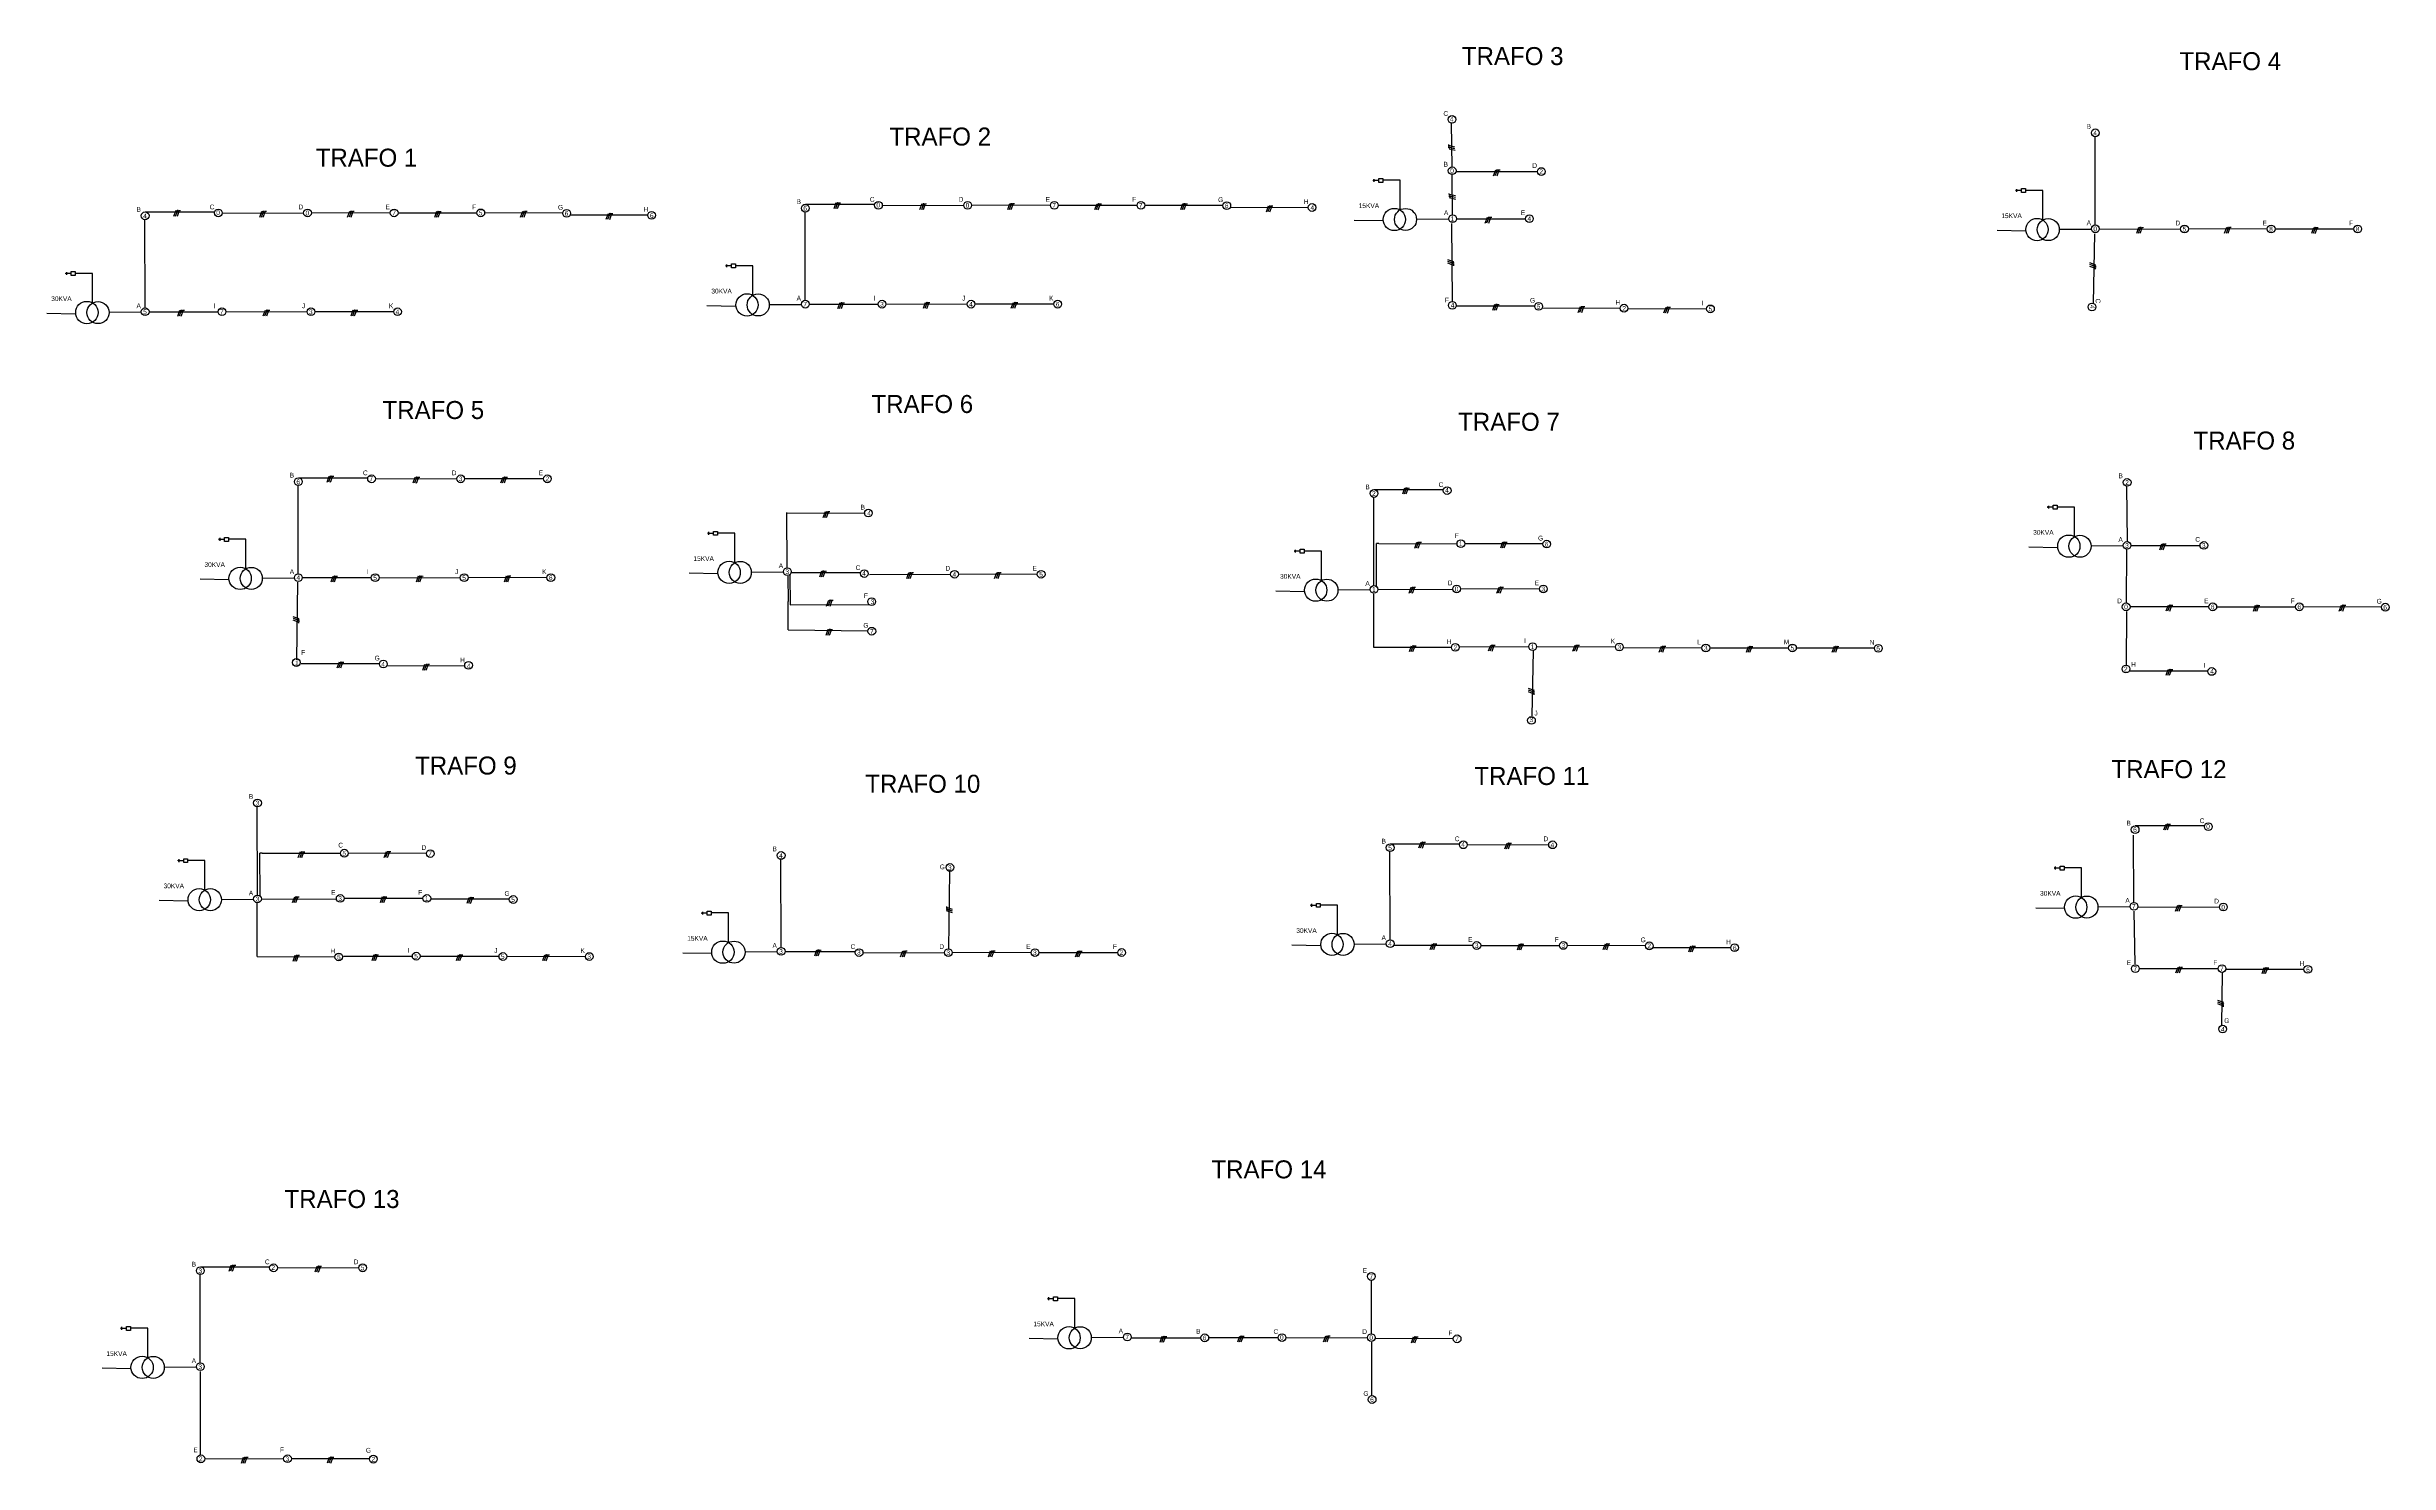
# Model space of a CAD drawing. Header units: millimetres. Extents: x -3588 to 75209, y -3737 to 38254.
# Drawn here: x 35981 to 41616, y 34844 to 38254 of the extents above; entities that cross this region are included whole.
import ezdxf

# ---------------------------------------------------------------- set-up
doc = ezdxf.new("R2010")
doc.units = ezdxf.units.MM
doc.layers.add('RED BT', color=255, linetype='Continuous')
doc.layers.add('Red MT', color=255, linetype='Continuous')

# ---------------------------------------------------------------- blocks, each defined once
blk = doc.blocks.new('monofasico')
at = {"layer": 'RED BT', "color": 18, "ltscale": 0.15, "true_color": 0x000000}
blk.add_lwpolyline([(5450.14, 3489.83), (5450.48, 3490.77)], dxfattribs=at)
at = {"layer": 'RED BT', "color": 9, "ltscale": 0.15, "true_color": 0xc7c8ca}
blk.add_lwpolyline([(5450.41, 3489.84), (5450.69, 3490.61)], dxfattribs=at)
at = {"layer": 'RED BT', "color": 3, "ltscale": 0.15}
for points in [[(5450.69, 3489.82), (5451.04, 3490.76)], [(5450.89, 3490.76), (5451.19, 3490.75)]]:
    blk.add_lwpolyline(points, dxfattribs=at)
at = {"layer": 'RED BT', "color": 9, "ltscale": 0.15, "true_color": 0xc7c8ca}
blk.add_circle((5450.71, 3490.69), 0.0973, dxfattribs=at)

msp = doc.modelspace()

# ---------------------------------------------------------------- linework, layer by layer
for p, q in [((39361.162, 37965.125), (39360.294, 38070.064)), ((40908.506, 37825.266), (40908.205, 38037.165)), ((39362.002, 37849.438), (39361.794, 37946.129)), ((39371.13, 37953.29), (39565.596, 37953.941)), ((37805.5, 37874.829), (37971.23, 37874.842)), ((37991.12, 37872.012), (38185.586, 37872.663)), ((38205.88, 37873.069), (38393.292, 37872.748)), ((38415.342, 37872.598), (38602.754, 37872.277)), ((38621.986, 37872.935), (38809.398, 37872.614)), ((38827.908, 37867.586), (39015.32, 37867.266)), ((36216.963, 37625.558), (36216.662, 37837.457)), ((36217.38, 37856.513), (36383.11, 37856.526)), ((36403, 37853.696), (36597.466, 37854.347)), ((36617.76, 37854.753), (36805.172, 37854.432)), ((36827.222, 37854.281), (37014.634, 37853.961)), ((37033.866, 37854.618), (37221.278, 37854.298)), ((37239.787, 37849.27), (37427.199, 37848.95)), ((37805.083, 37643.874), (37804.782, 37855.773)), ((39126.138, 37836.795), (39194.585, 37835.323)), ((39275.97, 37838.954), (39352.834, 37839.409)), ((39360.324, 37828.739), (39361.66, 37641.331)), ((39372.084, 37839.916), (39537.814, 37839.929)), ((40672.256, 37812.548), (40740.703, 37811.076)), ((40822.088, 37814.707), (40898.952, 37815.162)), ((40918.508, 37815.023), (41112.974, 37815.674)), ((41133.268, 37816.08), (41320.68, 37815.759)), ((41342.73, 37815.609), (41530.142, 37815.288)), ((40906.607, 37803.222), (40903.577, 37637.52)), ((35980.713, 37612.84), (36049.16, 37611.368)), ((36130.546, 37614.999), (36207.409, 37615.454)), ((36226.659, 37615.961), (36392.389, 37615.974)), ((36411.254, 37615.765), (36605.72, 37616.416)), ((36626.015, 37616.821), (36813.427, 37616.501)), ((37568.833, 37631.157), (37637.28, 37629.685)), ((37718.666, 37633.315), (37795.53, 37633.77)), ((37814.779, 37634.277), (37980.509, 37634.29)), ((37999.374, 37634.081), (38193.841, 37634.732)), ((38214.135, 37635.137), (38401.547, 37634.817)), ((39372.411, 37630.567), (39559.823, 37630.247)), ((39578.332, 37625.219), (39765.744, 37624.898)), ((39784.407, 37623.731), (39971.819, 37623.41)), ((36585.633, 36985.553), (36585.332, 37197.452)), ((36586.049, 37216.508), (36751.78, 37216.521)), ((36771.669, 37213.691), (36966.136, 37214.342)), ((36986.43, 37214.747), (37173.842, 37214.427)), ((40985.81, 37062.896), (40984.367, 37195.802)), ((39173.267, 36957.219), (39172.966, 37169.118)), ((39173.683, 37188.174), (39339.414, 37188.187)), ((37762.016, 37000.045), (37761.256, 37132.688)), ((37761.807, 37131.653), (37949.219, 37131.332)), ((39185.09, 37057.989), (39179.287, 37058.027)), ((39179.757, 36954.745), (39179.295, 37058.027)), ((39185.077, 37057.999), (39372.489, 37057.679)), ((39391.722, 37058.336), (39579.134, 37058.016)), ((40748.731, 37050.401), (40817.178, 37048.929)), ((40898.563, 37052.56), (40975.427, 37053.014)), ((40984.147, 36915.115), (40984.869, 37043.699)), ((40994.677, 37053.522), (41160.407, 37053.535)), ((36349.383, 36972.835), (36417.83, 36971.363)), ((36499.215, 36974.994), (36576.079, 36975.449)), ((36595.329, 36975.956), (36761.059, 36975.969)), ((36779.924, 36975.76), (36974.39, 36976.41)), ((36994.684, 36976.816), (37182.096, 36976.496)), ((37525.766, 36987.327), (37594.212, 36985.855)), ((37675.598, 36989.486), (37752.462, 36989.941)), ((37763.68, 36979.667), (37764.502, 36918.298)), ((37768.464, 36982.523), (37769.211, 36910.162)), ((37771.34, 36988.37), (37937.07, 36988.383)), ((37959.498, 36983.913), (38153.965, 36984.564)), ((38174.259, 36984.97), (38361.671, 36984.649)), ((36584.081, 36965.203), (36581.226, 36777.813)), ((37764.033, 36849.977), (37764.493, 36918.85)), ((37769.211, 36910.162), (37958.597, 36911.121)), ((38937.017, 36944.501), (39005.463, 36943.029)), ((39086.849, 36946.66), (39163.713, 36947.115)), ((39172.716, 36808.672), (39172.716, 36937.198)), ((39183.462, 36947.282), (39362.168, 36948.048)), ((39382.462, 36949.717), (39569.874, 36949.397)), ((40983.641, 36765.587), (40984.363, 36894.17)), ((40992.882, 36906.528), (41180.294, 36906.208)), ((41202.343, 36906.057), (41389.755, 36905.737)), ((41408.988, 36906.394), (41596.4, 36906.074)), ((37764.012, 36849.977), (37956.034, 36847.974)), ((39172.323, 36808.706), (39359.735, 36808.386)), ((39380.059, 36809.83), (39545.789, 36809.843)), ((39556.311, 36800.178), (39553.313, 36643.097)), ((39565.36, 36809.971), (39752.772, 36809.65)), ((39773.287, 36807.56), (39960.699, 36807.24)), ((39982.748, 36807.089), (40170.16, 36806.769)), ((40189.393, 36807.426), (40376.805, 36807.106)), ((36592.762, 36769.568), (36780.174, 36769.247)), ((36798.683, 36764.22), (36986.095, 36763.899)), ((40992.595, 36751.773), (41180.007, 36751.452)), ((36487.238, 36212.187), (36486.937, 36424.086)), ((41001.592, 36194.282), (41000.913, 36356.195)), ((41004.728, 36379.042), (41170.458, 36379.055)), ((36499.061, 36312.957), (36493.258, 36312.996)), ((36493.728, 36209.713), (36493.266, 36312.996)), ((36499.048, 36312.967), (36686.46, 36312.647)), ((36705.693, 36313.304), (36893.105, 36312.984)), ((37746.993, 36085.885), (37746.692, 36297.784)), ((39212.215, 36104.598), (39211.914, 36316.497)), ((39212.632, 36335.553), (39378.362, 36335.566)), ((39398.252, 36332.736), (39592.718, 36333.387)), ((38150.245, 36082.043), (38153.296, 36269.431)), ((36250.988, 36199.469), (36319.434, 36197.997)), ((36400.82, 36201.628), (36477.684, 36202.083)), ((36486.687, 36063.64), (36486.687, 36192.166)), ((36497.433, 36202.25), (36676.139, 36203.016)), ((36696.433, 36204.686), (36883.845, 36204.365)), ((36905.242, 36202.791), (37092.654, 36202.47)), ((40765.342, 36181.565), (40833.789, 36180.093)), ((40915.175, 36183.724), (40992.039, 36184.178)), ((41011.78, 36182.819), (41206.246, 36183.47)), ((41004.542, 36045.276), (41002.037, 36172.898)), ((36486.294, 36063.675), (36673.706, 36063.354)), ((36694.03, 36064.798), (36859.76, 36064.811)), ((36879.331, 36064.939), (37066.743, 36064.618)), ((37087.119, 36064.751), (37274.531, 36064.43)), ((37510.743, 36073.167), (37579.19, 36071.695)), ((37660.576, 36075.326), (37737.44, 36075.781)), ((37758.994, 36076.075), (37924.724, 36076.088)), ((37944.614, 36073.258), (38139.08, 36073.909)), ((38159.375, 36074.315), (38346.786, 36073.994)), ((38368.836, 36073.844), (38556.248, 36073.523)), ((38975.965, 36091.881), (39044.412, 36090.409)), ((39125.798, 36094.039), (39202.662, 36094.494)), ((39222.295, 36091.36), (39409.707, 36091.039)), ((39431.756, 36090.888), (39619.168, 36090.568)), ((39638.401, 36091.225), (39825.813, 36090.905)), ((39844.322, 36085.877), (40031.734, 36085.557)), ((41016.163, 36035.216), (41203.575, 36034.895)), ((41213.917, 36025.469), (41212.645, 35898.202)), ((41223.362, 36033.753), (41410.774, 36033.432)), ((36349.811, 35086.316), (36349.51, 35298.215)), ((36350.227, 35317.27), (36515.958, 35317.284)), ((36535.847, 35314.453), (36730.314, 35315.104)), ((39167.27, 35155.543), (39167.27, 35284.069)), ((38343.586, 35144.964), (38412.033, 35143.492)), ((38493.418, 35147.123), (38570.282, 35147.578)), ((38589.972, 35145.944), (38755.703, 35145.957)), ((38776.578, 35146.592), (38942.308, 35146.605)), ((38962.131, 35146.501), (39156.598, 35147.152)), ((39168.403, 35007.159), (39168.403, 35135.685)), ((39176.919, 35145.173), (39364.331, 35144.852)), ((36113.561, 35073.598), (36182.008, 35072.126)), ((36263.393, 35075.757), (36340.257, 35076.211)), ((36350.276, 34864.426), (36349.995, 35065.107)), ((36362.269, 34855.283), (36549.681, 34854.962)), ((36568.913, 34855.62), (36756.325, 34855.299))]:
    msp.add_line(p, q)
at = {"ltscale": 0.15}
for p, q in [((39171.282, 37933.139), (39171.282, 37931.329)), ((39172.262, 37934.384), (39172.262, 37930.232)), ((39173.236, 37935.561), (39173.236, 37928.823)), ((39185.017, 37932.005), (39173.236, 37932.005)), ((40717.4, 37908.892), (40717.4, 37907.082)), ((40718.38, 37910.138), (40718.38, 37905.985)), ((40719.354, 37911.314), (40719.354, 37904.576)), ((40731.134, 37907.758), (40719.354, 37907.758)), ((36025.858, 37709.184), (36025.858, 37707.374)), ((36026.837, 37710.43), (36026.837, 37706.277)), ((36027.811, 37711.606), (36027.811, 37704.868)), ((36039.592, 37708.051), (36027.811, 37708.051)), ((37613.978, 37727.5), (37613.978, 37725.691)), ((37614.957, 37728.746), (37614.957, 37724.593)), ((37615.931, 37729.922), (37615.931, 37723.184)), ((37627.712, 37726.367), (37615.931, 37726.367)), ((40793.875, 37146.744), (40793.875, 37144.935)), ((40794.855, 37147.99), (40794.855, 37143.837)), ((40795.829, 37149.167), (40795.829, 37142.429)), ((40807.61, 37145.611), (40795.829, 37145.611)), ((37570.91, 37083.671), (37570.91, 37081.861)), ((37571.89, 37084.917), (37571.89, 37080.764)), ((37572.864, 37086.093), (37572.864, 37079.355)), ((37584.644, 37082.538), (37572.864, 37082.538)), ((36394.527, 37069.179), (36394.527, 37067.369)), ((36395.507, 37070.425), (36395.507, 37066.272)), ((36396.481, 37071.601), (36396.481, 37064.863)), ((36408.262, 37068.046), (36396.481, 37068.046)), ((38982.161, 37040.845), (38982.161, 37039.035)), ((38983.141, 37042.09), (38983.141, 37037.938)), ((38984.115, 37043.267), (38984.115, 37036.529)), ((38995.895, 37039.711), (38984.115, 37039.711)), ((36296.132, 36295.813), (36296.132, 36294.003)), ((36297.112, 36297.059), (36297.112, 36292.906)), ((36298.086, 36298.235), (36298.086, 36291.497)), ((36309.866, 36294.679), (36298.086, 36294.679)), ((40810.487, 36277.908), (40810.487, 36276.099)), ((40811.466, 36279.154), (40811.466, 36275.001)), ((40812.44, 36280.33), (40812.44, 36273.592)), ((40824.221, 36276.775), (40812.44, 36276.775)), ((39021.11, 36188.224), (39021.11, 36186.415)), ((39022.09, 36189.47), (39022.09, 36185.317)), ((39023.064, 36190.646), (39023.064, 36183.908)), ((39034.844, 36187.091), (39023.064, 36187.091)), ((37555.888, 36169.511), (37555.888, 36167.701)), ((37556.867, 36170.757), (37556.867, 36166.604)), ((37557.841, 36171.933), (37557.841, 36165.195)), ((37569.622, 36168.378), (37557.841, 36168.378)), ((38388.73, 35241.308), (38388.73, 35239.498)), ((38389.71, 35242.554), (38389.71, 35238.401)), ((38390.684, 35243.73), (38390.684, 35236.992)), ((38402.464, 35240.174), (38390.684, 35240.174)), ((36158.705, 35169.941), (36158.705, 35168.132)), ((36159.685, 35171.187), (36159.685, 35167.034)), ((36160.659, 35172.363), (36160.659, 35165.625)), ((36172.44, 35168.808), (36160.659, 35168.808))]:
    msp.add_line(p, q, dxfattribs=at)
for points in [[(39194.378, 37927.311), (39185.017, 37927.311), (39185.017, 37936.7), (39194.378, 37936.7)], [(40740.496, 37903.064), (40731.134, 37903.064), (40731.134, 37912.453), (40740.496, 37912.453)], [(36048.954, 37703.356), (36039.592, 37703.356), (36039.592, 37712.745), (36048.954, 37712.745)], [(37637.074, 37721.672), (37627.712, 37721.672), (37627.712, 37731.061), (37637.074, 37731.061)], [(40816.971, 37140.917), (40807.61, 37140.917), (40807.61, 37150.306), (40816.971, 37150.306)], [(37594.006, 37077.843), (37584.644, 37077.843), (37584.644, 37087.232), (37594.006, 37087.232)], [(36417.623, 37063.351), (36408.262, 37063.351), (36408.262, 37072.74), (36417.623, 37072.74)], [(39005.257, 37035.017), (38995.895, 37035.017), (38995.895, 37044.406), (39005.257, 37044.406)], [(36319.228, 36289.985), (36309.866, 36289.985), (36309.866, 36299.374), (36319.228, 36299.374)], [(40833.583, 36272.08), (40824.221, 36272.08), (40824.221, 36281.469), (40833.583, 36281.469)], [(39044.206, 36182.396), (39034.844, 36182.396), (39034.844, 36191.785), (39044.206, 36191.785)], [(37578.984, 36163.683), (37569.622, 36163.683), (37569.622, 36173.072), (37578.984, 36173.072)], [(38411.826, 35235.48), (38402.464, 35235.48), (38402.464, 35244.869), (38411.826, 35244.869)], [(36181.801, 35164.114), (36172.44, 35164.114), (36172.44, 35173.502), (36181.801, 35173.502)]]:
    msp.add_lwpolyline(points, close=True, dxfattribs=at)
for points in [[(39236.097, 37861.21), (39236.097, 37932.391), (39194.378, 37932.391)], [(40782.215, 37836.963), (40782.215, 37908.144), (40740.496, 37908.144)], [(36090.672, 37637.255), (36090.672, 37708.436), (36048.954, 37708.436)], [(37678.792, 37655.572), (37678.792, 37726.753), (37637.074, 37726.753)], [(40858.69, 37074.816), (40858.69, 37145.997), (40816.971, 37145.997)], [(37635.725, 37011.742), (37635.725, 37082.923), (37594.006, 37082.923)], [(36459.342, 36997.25), (36459.342, 37068.431), (36417.623, 37068.431)], [(39046.976, 36968.916), (39046.976, 37040.097), (39005.257, 37040.097)], [(36360.947, 36223.884), (36360.947, 36295.065), (36319.228, 36295.065)], [(40875.301, 36205.98), (40875.301, 36277.161), (40833.583, 36277.161)], [(39085.924, 36116.296), (39085.924, 36187.477), (39044.206, 36187.477)], [(37620.702, 36097.582), (37620.702, 36168.763), (37578.984, 36168.763)], [(38453.545, 35169.379), (38453.545, 35240.56), (38411.826, 35240.56)], [(36223.52, 35098.013), (36223.52, 35169.194), (36181.801, 35169.194)]]:
    msp.add_lwpolyline(points, dxfattribs=at)
for centre in [(39361.133, 38078.996), (37981.29, 37872.233), (38404.372, 37872.237), (38612.752, 37872.342), (38819.347, 37871.4), (39024.538, 37866.982), (36393.17, 37853.917), (36816.252, 37853.921), (37024.632, 37854.026), (37231.227, 37853.084), (37435.563, 37848.219), (39547.373, 37839.944), (41331.76, 37815.248), (41540.14, 37815.353), (37990.068, 37634.306), (38412.627, 37634.306), (36401.948, 37615.99), (36824.507, 37615.99), (39361.813, 37631.334), (39569.772, 37629.032), (39774.963, 37624.615), (39982.899, 37622.899), (40900.784, 37627.509), (36761.84, 37213.912), (37184.922, 37213.916), (39349.474, 37185.578), (37956.963, 37131.397), (39382.488, 37057.744), (39589.082, 37056.801), (41169.966, 37053.55), (36770.618, 36975.985), (37193.176, 36975.985), (37947.13, 36985.774), (38372.751, 36984.138), (37965.054, 36918.168), (39580.954, 36948.886), (41191.374, 36905.697), (41399.754, 36905.802), (41606.348, 36904.86), (37965.387, 36847.06), (39368.954, 36808.102), (39555.348, 36809.859), (39763.852, 36809.139), (39971.779, 36806.729), (40180.159, 36806.833), (40386.753, 36805.891), (36580.9, 36771.719), (36790.122, 36768.033), (36995.225, 36764.987), (41188.996, 36750.173), (41180.519, 36376.445), (36696.459, 36312.712), (36903.053, 36311.77), (39388.422, 36332.957), (38153.246, 36278.371), (36894.925, 36203.854), (37102.603, 36201.256), (36682.925, 36063.07), (36869.319, 36064.827), (37077.823, 36064.108), (37285.611, 36063.92), (37934.784, 36073.479), (38357.866, 36073.483), (38566.247, 36073.588), (39420.787, 36090.528), (39629.167, 36090.633), (39835.761, 36089.691), (40040.953, 36085.273), (41005.194, 36034.856), (41213.574, 36034.96), (41419.993, 36033.148), (41215.228, 35889.299), (36526.018, 35314.674), (39167.211, 35293.792), (38952.302, 35146.722), (39373.417, 35143.695), (39168.915, 34997.599), (36351.299, 34854.923), (36559.679, 34855.027), (36766.274, 34854.085)]:
    msp.add_circle(centre, 9.312, dxfattribs=at)
at = {"color": 4, "ltscale": 0.15}
for centre, radius in [((39222.45, 37838.117), 26.824), ((39249.274, 37838.117), 26.588), ((40768.568, 37813.87), 26.824), ((40795.392, 37813.87), 26.588), ((37665.145, 37632.479), 26.824), ((37691.969, 37632.479), 26.588), ((36077.025, 37614.162), 26.824), ((36103.849, 37614.162), 26.588), ((40845.043, 37051.723), 26.824), ((40871.867, 37051.723), 26.588), ((36445.695, 36974.157), 26.824), ((36472.519, 36974.157), 26.588), ((37622.078, 36988.649), 26.824), ((37648.902, 36988.649), 26.588), ((39033.329, 36945.823), 26.824), ((39060.153, 36945.823), 26.588), ((36347.3, 36200.791), 26.824), ((36374.124, 36200.791), 26.588), ((40861.654, 36182.887), 26.824), ((40888.478, 36182.887), 26.588), ((39072.278, 36093.203), 26.824), ((37607.055, 36074.489), 26.824), ((37633.879, 36074.489), 26.588), ((39099.101, 36093.203), 26.588), ((38439.898, 35146.286), 26.824), ((38466.722, 35146.286), 26.588), ((36209.873, 35074.92), 26.824), ((36236.697, 35074.92), 26.588)]:
    msp.add_circle(centre, radius, dxfattribs=at)
at = {"layer": 'Red MT', "color": 30, "true_color": 0xf26722}
for centre in [(40908.718, 38046.641), (39361.597, 37955.426), (39575.931, 37953.515), (37805.295, 37865.249), (38195.921, 37872.237), (36217.175, 37846.933), (36607.801, 37853.921), (39362.6, 37839.944), (40908.718, 37815.698), (41123.309, 37815.248), (37805.295, 37634.306), (38204.175, 37634.306), (36217.175, 37615.99), (36616.055, 37615.99), (36585.845, 37206.928), (36976.471, 37213.916), (40985.353, 37205.229), (39173.479, 37178.594), (40985.193, 37053.55), (36585.845, 36975.985), (36984.725, 36975.985), (37762.228, 36990.477), (38164.299, 36984.138), (39173.479, 36947.65), (39372.502, 36948.886), (40982.922, 36905.697), (40982.417, 36756.169), (39552.249, 36632.323), (36487.45, 36433.562), (41004.524, 36369.462), (37747.205, 36307.26), (39212.427, 36325.973), (39603.053, 36332.961), (36487.45, 36202.619), (36686.473, 36203.854), (41001.804, 36184.714), (41216.581, 36183.045), (37747.205, 36076.317), (38149.415, 36073.483), (39212.427, 36095.03), (36350.023, 35307.69), (36740.649, 35314.678), (38580.048, 35148.114), (38766.356, 35146.187), (39166.932, 35146.726), (36350.023, 35076.747)]:
    msp.add_circle(centre, 9.312, dxfattribs=at)

# ---------------------------------------------------------------- block references
at = {"layer": 'RED BT', "color": 6}
for p, xscale, yscale, zscale, rotation in [((100482.47, -38251.904), 15.10011322645952, 15.10011322645952, 15.10011322645952, 96.0774365697747), ((100483.829, -38369.425), 15.10011322645952, 15.10011322645952, 15.10011322645952, 96.0774365697747), ((-14071.985, 119570.643), 15.10011322645952, 15.10011322645952, 15.10011322645952, 270.5065664711711), ((-10281.892, 120985.795), 15.10011322645952, 15.10011322645952, 15.10011322645952, 268.9479733753801), ((-14334.487, 120299.228), 15.10011322645953, 15.10011322645953, 15.10011322645953, 268.7626129221902), ((-11232.165, 120206.487), 15.10011322645953, 15.10011322645953, 15.10011322645953, 268.6728629279016), ((92092.787, -45324.084), 15.10011322645952, 15.10011322645952, 15.10011322645952, 90.86492508326772), ((-10822.876, 118682.821), 15.10011322645952, 15.10011322645952, 15.10011322645952, 269.5338262639123)]:
    msp.add_blockref('monofasico', p, dxfattribs=dict(at, xscale=xscale, yscale=yscale, zscale=zscale, rotation=rotation))
at = {"layer": 'RED BT', "color": 6, "xscale": 15.10011322645952, "yscale": 15.10011322645952, "zscale": 15.10011322645952}
for p in [(-42836.503, -14753.322), (-44423.215, -14832.298), (-44216.513, -14834.6), (-44005.232, -14834.46), (-43795.77, -14834.931), (-43589.126, -14834.594), (-43383.205, -14839.942), (-46011.336, -14850.614), (-45804.633, -14852.916), (-45593.352, -14852.776), (-45383.891, -14853.247), (-45177.246, -14852.911), (-44971.325, -14858.259), (-42856.632, -14867.212), (-41289.125, -14891.589), (-41077.844, -14891.449), (-40868.382, -14891.92), (-46002.056, -15091.167), (-45796.378, -15090.848), (-45585.098, -15090.708), (-44413.936, -15072.85), (-44208.258, -15072.531), (-43996.977, -15072.391), (-42838.701, -15076.962), (-42632.78, -15082.31), (-42426.705, -15083.798), (-45642.666, -15490.62), (-45435.963, -15492.921), (-45224.682, -15492.781), (-43055.032, -15518.954), (-44449.305, -15575.876), (-43026.035, -15649.53), (-42819.39, -15649.193), (-41234.039, -15653.606), (-45633.387, -15731.172), (-45427.709, -15730.853), (-45216.428, -15730.713), (-44457.376, -15718.758), (-44248.134, -15722.699), (-44036.853, -15722.559), (-44441.214, -15789.105), (-43039.931, -15757.951), (-42828.65, -15757.811), (-41218.23, -15801), (-41008.769, -15801.471), (-40802.124, -15801.135), (-44442.49, -15859.234), (-43038.789, -15898.822), (-42848.657, -15897.298), (-42645.752, -15897.558), (-42437.825, -15899.969), (-42228.364, -15900.44), (-42021.719, -15900.103), (-45618.35, -15937.961), (-45412.429, -15943.309), (-41218.517, -15955.756), (-41223.987, -16328.086), (-45712.064, -16394.561), (-45505.419, -16394.225), (-43016.083, -16371.574), (-42809.381, -16373.876), (-45725.96, -16502.983), (-45514.679, -16502.843), (-45305.87, -16504.738), (-41195.853, -16523.793), (-45724.818, -16643.854), (-45534.686, -16642.33), (-45331.781, -16642.59), (-45123.993, -16642.778), (-44469.721, -16631.052), (-44263.019, -16633.354), (-44051.738, -16633.214), (-43842.276, -16633.685), (-42988.817, -16616.169), (-42779.356, -16616.64), (-42572.711, -16616.303), (-42366.79, -16621.652), (-41194.949, -16672.313), (-40987.75, -16673.776), (-45878.488, -17389.857), (-45671.785, -17392.159), (-43638.743, -17561.184), (-43452.137, -17560.536), (-43245.501, -17560.112), (-43034.193, -17562.356), (-45848.843, -17852.246), (-45642.199, -17851.909)]:
    msp.add_blockref('monofasico', p, dxfattribs=at)

# ---------------------------------------------------------------- texts
at = {"ltscale": 0.15, "attachment_point": 1}
for s, width, gutter_width, heights, insert, char_height in [('TRAFO 3', 915.19314, 216.492, [0], (39384.894, 38253.111), 43.2983), ('TRAFO 4', 915.19314, 216.492, [0], (41111.173, 38240.865), 43.2983), ('C', 12.05698, 57.19, [0], (39340.499, 38099.058), 11.438), ('TRAFO 2', 915.19314, 216.492, [0], (38007.751, 38059.473), 43.2983), ('4', 15.04387, 57.19, [0], (39356.17, 38085.399), 11.438), ('B', 12.05698, 57.19, [0], (40887.911, 38068.129), 11.438), ('4', 15.04387, 57.19, [0], (40904.004, 38052.117), 11.438), ('TRAFO 1', 915.19314, 216.492, [0], (36627.523, 38008.573), 43.2983), ('B', 12.05698, 57.19, [0], (39340.791, 37976.913), 11.438), ('0', 15.04387, 57.19, [0], (39356.883, 37960.902), 11.438), ('D', 12.05698, 57.19, [0], (39554.235, 37973.576), 11.438), ('2', 15.04387, 57.19, [0], (39571.217, 37958.991), 11.438), ('B', 12.05698, 57.19, [0], (36196.369, 37868.421), 11.438), ('C', 12.05698, 57.19, [0], (36372.537, 37873.978), 11.438), ('D', 12.05698, 57.19, [0], (36586.104, 37873.982), 11.438), ('E', 12.05698, 57.19, [0], (36795.346, 37873.982), 11.438), ('F', 12.05698, 57.19, [0], (37003.726, 37874.087), 11.438), ('G', 12.05698, 57.19, [0], (37210.32, 37873.145), 11.438), ('H', 12.05698, 57.19, [0], (37416.216, 37868.333), 11.438), ('B', 12.05698, 57.19, [0], (37784.489, 37886.737), 11.438), ('6', 15.04387, 57.19, [0], (37800.581, 37870.725), 11.438), ('C', 12.05698, 57.19, [0], (37960.657, 37892.294), 11.438), ('0', 15.04387, 57.19, [0], (37976.328, 37878.636), 11.438), ('D', 12.05698, 57.19, [0], (38174.224, 37892.299), 11.438), ('0', 15.04387, 57.19, [0], (38191.207, 37877.713), 11.438), ('E', 12.05698, 57.19, [0], (38383.466, 37892.299), 11.438), ('7', 15.04387, 57.19, [0], (38399.658, 37877.713), 11.438), ('F', 12.05698, 57.19, [0], (38591.846, 37892.403), 11.438), ('7', 15.04387, 57.19, [0], (38608.038, 37877.818), 11.438), ('G', 12.05698, 57.19, [0], (38798.441, 37891.461), 11.438), ('6', 15.04387, 57.19, [0], (38814.633, 37876.876), 11.438), ('H', 12.05698, 57.19, [0], (39004.337, 37886.649), 11.438), ('4', 15.04387, 57.19, [0], (39020.529, 37872.064), 11.438), ('15KVA', 17.93472, 57.19, [0], (39136.675, 37877.073), 11.4379), ('4', 15.04387, 57.19, [0], (36212.461, 37852.409), 11.438), ('0', 15.04387, 57.19, [0], (36388.207, 37860.32), 11.438), ('0', 15.04387, 57.19, [0], (36603.087, 37859.397), 11.438), ('7', 15.04387, 57.19, [0], (36811.538, 37859.397), 11.438), ('5', 15.04387, 57.19, [0], (37019.918, 37859.502), 11.438), ('6', 15.04387, 57.19, [0], (37226.513, 37858.56), 11.438), ('6', 15.04387, 57.19, [0], (37431.553, 37853.301), 11.438), ('A', 12.05698, 57.19, [0], (39341.793, 37860.006), 11.438), ('1', 15.04387, 57.19, [0], (39357.886, 37845.42), 11.438), ('E', 12.05698, 57.19, [0], (39526.74, 37860.006), 11.438), ('4', 15.04387, 57.19, [0], (39542.659, 37845.42), 11.438), ('15KVA', 17.93472, 57.19, [0], (40682.793, 37852.826), 11.4379), ('A', 12.05698, 57.19, [0], (40887.911, 37835.759), 11.438), ('0', 15.04387, 57.19, [0], (40904.004, 37821.173), 11.438), ('D', 12.05698, 57.19, [0], (41101.612, 37835.31), 11.438), ('5', 15.04387, 57.19, [0], (41118.595, 37820.724), 11.438), ('E', 12.05698, 57.19, [0], (41310.854, 37835.31), 11.438), ('8', 15.04387, 57.19, [0], (41327.046, 37820.724), 11.438), ('F', 12.05698, 57.19, [0], (41519.234, 37835.414), 11.438), ('8', 15.04387, 57.19, [0], (41535.426, 37820.829), 11.438), ('30KVA', 17.93472, 57.19, [0], (35991.251, 37653.119), 11.4379), ('30KVA', 17.93472, 57.19, [0], (37579.371, 37671.435), 11.4379), ('A', 12.05698, 57.19, [0], (37784.489, 37654.367), 11.438), ('I', 12.05698, 57.19, [0], (37969.435, 37654.367), 11.438), ('J', 12.05698, 57.19, [0], (38182.479, 37654.367), 11.438), ('K', 12.05698, 57.19, [0], (38391.72, 37654.367), 11.438), ('G', 12.05698, 57.19, [0], (39548.865, 37649.094), 11.438), ('H', 12.05698, 57.19, [0], (39754.761, 37644.282), 11.438), ('I', 12.05698, 57.19, [0], (39961.992, 37642.961), 11.438), ('A', 12.05698, 57.19, [0], (36196.369, 37636.051), 11.438), ('5', 15.04387, 57.19, [0], (36212.461, 37621.466), 11.438), ('I', 12.05698, 57.19, [0], (36381.315, 37636.051), 11.438), ('7', 15.04387, 57.19, [0], (36397.234, 37621.466), 11.438), ('J', 12.05698, 57.19, [0], (36594.359, 37636.051), 11.438), ('3', 15.04387, 57.19, [0], (36611.341, 37621.466), 11.438), ('K', 12.05698, 57.19, [0], (36803.6, 37636.051), 11.438), ('4', 15.04387, 57.19, [0], (36819.792, 37621.466), 11.438), ('7', 15.04387, 57.19, [0], (37800.581, 37639.782), 11.438), ('3', 15.04387, 57.19, [0], (37985.354, 37639.782), 11.438), ('4', 15.04387, 57.19, [0], (38199.461, 37639.782), 11.438), ('6', 15.04387, 57.19, [0], (38407.913, 37639.782), 11.438), ('5', 15.04387, 57.19, [0], (39565.058, 37634.508), 11.438), ('2', 15.04387, 57.19, [0], (39770.954, 37629.697), 11.438), ('5', 15.04387, 57.19, [0], (39978.185, 37628.375), 11.438), ('TRAFO 6', 915.19314, 216.492, [0], (37964.683, 37415.644), 43.2983), ('TRAFO 5', 915.19314, 216.492, [0], (36788.301, 37401.152), 43.2983), ('TRAFO 7', 915.19314, 216.492, [0], (39375.934, 37372.818), 43.2983), ('TRAFO 8', 915.19314, 216.492, [0], (41145.007, 37327.655), 43.2983), ('B', 12.05698, 57.19, [0], (36565.038, 37228.416), 11.438), ('6', 15.04387, 57.19, [0], (36581.131, 37212.404), 11.438), ('C', 12.05698, 57.19, [0], (36741.207, 37233.973), 11.438), ('7', 15.04387, 57.19, [0], (36756.877, 37220.315), 11.438), ('D', 12.05698, 57.19, [0], (36954.774, 37233.977), 11.438), ('3', 15.04387, 57.19, [0], (36971.756, 37219.392), 11.438), ('E', 12.05698, 57.19, [0], (37164.016, 37233.977), 11.438), ('2', 15.04387, 57.19, [0], (37180.208, 37219.392), 11.438), ('B', 12.05698, 57.19, [0], (39152.672, 37200.081), 11.438), ('C', 12.05698, 57.19, [0], (39328.84, 37205.639), 11.438), ('4', 15.04387, 57.19, [0], (39344.511, 37191.981), 11.438), ('B', 12.05698, 57.19, [0], (40964.546, 37226.717), 11.438), ('2', 15.04387, 57.19, [0], (40980.639, 37210.705), 11.438), ('B', 12.05698, 57.19, [0], (37938.311, 37151.458), 11.438), ('4', 15.04387, 57.19, [0], (37954.504, 37136.873), 11.438), ('2', 15.04387, 57.19, [0], (39168.765, 37184.07), 11.438), ('F', 12.05698, 57.19, [0], (39367.823, 37082.798), 11.438), ('30KVA', 17.93472, 57.19, [0], (40759.268, 37090.679), 11.4379), ('15KVA', 17.93472, 57.19, [0], (37536.303, 37027.606), 11.4379), ('1', 15.04387, 57.19, [0], (39377.774, 37063.219), 11.438), ('G', 12.05698, 57.19, [0], (39568.176, 37076.863), 11.438), ('6', 15.04387, 57.19, [0], (39584.368, 37062.277), 11.438), ('A', 12.05698, 57.19, [0], (40964.386, 37073.612), 11.438), ('3', 15.04387, 57.19, [0], (40980.479, 37059.026), 11.438), ('C', 12.05698, 57.19, [0], (41149.333, 37073.612), 11.438), ('3', 15.04387, 57.19, [0], (41165.252, 37059.026), 11.438), ('30KVA', 17.93472, 57.19, [0], (36359.92, 37013.114), 11.4379), ('A', 12.05698, 57.19, [0], (36565.038, 36996.046), 11.438), ('4', 15.04387, 57.19, [0], (36581.131, 36981.461), 11.438), ('I', 12.05698, 57.19, [0], (36749.985, 36996.046), 11.438), ('5', 15.04387, 57.19, [0], (36765.904, 36981.461), 11.438), ('J', 12.05698, 57.19, [0], (36963.029, 36996.046), 11.438), ('5', 15.04387, 57.19, [0], (36980.011, 36981.461), 11.438), ('K', 12.05698, 57.19, [0], (37172.27, 36996.046), 11.438), ('6', 15.04387, 57.19, [0], (37188.462, 36981.461), 11.438), ('A', 12.05698, 57.19, [0], (37741.421, 37010.538), 11.438), ('3', 15.04387, 57.19, [0], (37757.514, 36995.953), 11.438), ('C', 12.05698, 57.19, [0], (37926.497, 37005.835), 11.438), ('4', 15.04387, 57.19, [2.202682480856311e-13], (37942.167, 36992.177), 11.438), ('D', 12.05698, 57.19, [0], (38142.603, 37004.199), 11.438), ('4', 15.04387, 57.19, [0], (38159.585, 36989.614), 11.438), ('E', 12.05698, 57.19, [0], (38351.844, 37004.199), 11.438), ('5', 15.04387, 57.19, [0], (38368.037, 36989.614), 11.438), ('30KVA', 17.93472, 57.19, [0], (38947.554, 36984.779), 11.4379), ('A', 12.05698, 57.19, [0], (39152.672, 36967.712), 11.438), ('D', 12.05698, 57.19, [0], (39350.806, 36968.947), 11.438), ('E', 12.05698, 57.19, [0], (39560.047, 36968.947), 11.438), ('F', 12.05698, 57.19, [0], (37946.402, 36938.23), 11.438), ('3', 15.04387, 57.19, [0], (37962.594, 36923.644), 11.438), ('1', 15.04387, 57.19, [0], (39168.765, 36953.126), 11.438), ('0', 15.04387, 57.19, [0], (39367.788, 36954.362), 11.438), ('3', 15.04387, 57.19, [0], (39576.24, 36954.362), 11.438), ('D', 12.05698, 57.19, [0], (40961.226, 36925.758), 11.438), ('0', 15.04387, 57.19, [0], (40978.208, 36911.173), 11.438), ('E', 12.05698, 57.19, [0], (41170.467, 36925.758), 11.438), ('6', 15.04387, 57.19, [0], (41186.66, 36911.173), 11.438), ('F', 12.05698, 57.19, [0], (41378.847, 36925.863), 11.438), ('6', 15.04387, 57.19, [0], (41395.04, 36911.278), 11.438), ('G', 12.05698, 57.19, [0], (41585.442, 36924.921), 11.438), ('6', 15.04387, 57.19, [0], (41601.634, 36910.335), 11.438), ('G', 12.05698, 57.19, [0], (37945.076, 36866.821), 11.438), ('7', 15.04387, 57.19, [0], (37961.268, 36852.236), 11.438), ('H', 12.05698, 57.19, [0], (39348.752, 36827.769), 11.438), ('2', 15.04387, 57.19, [0], (39364.944, 36813.184), 11.438), ('I', 12.05698, 57.19, [0], (39534.715, 36829.92), 11.438), ('1', 15.04387, 57.19, [0], (39550.634, 36815.334), 11.438), ('K', 12.05698, 57.19, [0], (39742.946, 36829.201), 11.438), ('3', 15.04387, 57.19, [0], (39759.138, 36814.615), 11.438), ('L', 12.05698, 57.19, [0], (39950.872, 36826.79), 11.438), ('3', 15.04387, 57.19, [0], (39967.065, 36812.205), 11.438), ('M', 12.05698, 57.19, [0], (40159.253, 36826.895), 11.438), ('5', 15.04387, 57.19, [0], (40175.445, 36812.309), 11.438), ('N', 12.05698, 57.19, [0], (40365.847, 36825.953), 11.438), ('5', 15.04387, 57.19, [0], (40382.039, 36811.367), 11.438), ('G', 12.05698, 57.19, [0], (36769.216, 36788.094), 11.438), ('4', 15.04387, 57.19, [0], (36785.408, 36773.509), 11.438), ('H', 12.05698, 57.19, [0], (36975.112, 36783.283), 11.438), ('4', 15.04387, 57.19, [0], (36991.304, 36768.697), 11.438), ('2', 15.04387, 57.19, [0], (40977.703, 36761.645), 11.438), ('H', 12.05698, 57.19, [0], (40994.778, 36772.963), 11.438), ('I', 12.05698, 57.19, [0], (41169.024, 36770.836), 11.438), ('4', 15.04387, 57.19, [0], (41185.216, 36756.251), 11.438), ('TRAFO 9', 915.19314, 216.492, [0], (36866.611, 36545.357), 43.2983), ('TRAFO 11', 915.19314, 216.492, [0], (39414.883, 36520.197), 43.2983), ('TRAFO 12', 915.19314, 216.492, [0], (40947.712, 36536.641), 43.2983), ('TRAFO 10', 915.19314, 216.492, [0], (37949.661, 36501.484), 43.2983), ('B', 12.05698, 57.19, [0], (36466.643, 36455.05), 11.438), ('3', 15.04387, 57.19, [0], (36482.735, 36439.038), 11.438), ('B', 12.05698, 57.19, [0], (39191.621, 36347.461), 11.438), ('C', 12.05698, 57.19, [0], (39367.789, 36353.018), 11.438), ('D', 12.05698, 57.19, [0], (39581.357, 36353.023), 11.438), ('B', 12.05698, 57.19, [0], (40983.717, 36390.949), 11.438), ('6', 15.04387, 57.19, [0], (40999.809, 36374.938), 11.438), ('C', 12.05698, 57.19, [0], (41159.885, 36396.507), 11.438), ('0', 15.04387, 57.19, [0], (41175.556, 36382.848), 11.438), ('C', 12.05698, 57.19, [0], (36681.794, 36337.767), 11.438), ('5', 15.04387, 57.19, [0], (36691.745, 36318.188), 11.438), ('D', 12.05698, 57.19, [0], (36882.147, 36331.831), 11.438), ('7', 15.04387, 57.19, [0], (36898.339, 36317.245), 11.438), ('B', 12.05698, 57.19, [0], (37726.399, 36328.748), 11.438), ('4', 15.04387, 57.19, [0], (37742.491, 36312.736), 11.438), ('5', 15.04387, 57.19, [0], (39207.713, 36331.449), 11.438), ('4', 15.04387, 57.19, [0], (39383.46, 36339.36), 11.438), ('4', 15.04387, 57.19, [0], (39598.339, 36338.437), 11.438), ('30KVA', 17.93472, 57.19, [0], (36261.525, 36239.747), 11.4379), ('3', 15.04387, 57.19, [0], (38148.765, 36283.229), 11.438), ('A', 12.05698, 57.19, [0], (36466.643, 36222.68), 11.438), ('3', 15.04387, 57.19, [0], (36482.735, 36208.094), 11.438), ('E', 12.05698, 57.19, [0], (36664.777, 36223.915), 11.438), ('3', 15.04387, 57.19, [0], (36681.759, 36209.33), 11.438), ('F', 12.05698, 57.19, [0], (36874.018, 36223.915), 11.438), ('1', 15.04387, 57.19, [0], (36890.211, 36209.33), 11.438), ('G', 12.05698, 57.19, [0], (37081.697, 36221.317), 11.438), ('5', 15.04387, 57.19, [0], (37097.889, 36206.732), 11.438), ('30KVA', 17.93472, 57.19, [0], (40775.88, 36221.843), 11.4379), ('A', 12.05698, 57.19, [0], (40980.998, 36204.775), 11.438), ('7', 15.04387, 57.19, [0], (40997.09, 36190.19), 11.438), ('D', 12.05698, 57.19, [0], (41194.885, 36203.106), 11.438), ('0', 15.04387, 57.19, [0], (41211.867, 36188.52), 11.438), ('30KVA', 17.93472, 57.19, [0], (38986.503, 36132.159), 11.4379), ('H', 12.05698, 57.19, [0], (36662.723, 36082.737), 11.438), ('5', 15.04387, 57.19, [0], (36678.915, 36068.152), 11.438), ('I', 12.05698, 57.19, [0], (36848.686, 36084.888), 11.438), ('5', 15.04387, 57.19, [0], (36864.605, 36070.303), 11.438), ('J', 12.05698, 57.19, [0], (37056.917, 36084.169), 11.438), ('5', 15.04387, 57.19, [0], (37073.109, 36069.583), 11.438), ('K', 12.05698, 57.19, [0], (37264.705, 36083.981), 11.438), ('3', 15.04387, 57.19, [0], (37280.897, 36069.395), 11.438), ('15KVA', 17.93472, 57.19, [0], (37521.281, 36113.446), 11.4379), ('A', 12.05698, 57.19, [0], (37726.399, 36096.378), 11.438), ('3', 15.04387, 57.19, [0], (37742.491, 36081.793), 11.438), ('C', 12.05698, 57.19, [0], (37914.151, 36093.54), 11.438), ('3', 15.04387, 57.19, [0], (37929.822, 36079.882), 11.438), ('D', 12.05698, 57.19, [0], (38127.719, 36093.545), 11.438), ('3', 15.04387, 57.19, [0], (38144.701, 36078.959), 11.438), ('E', 12.05698, 57.19, [0], (38336.96, 36093.545), 11.438), ('3', 15.04387, 57.19, [0], (38353.152, 36078.959), 11.438), ('F', 12.05698, 57.19, [0], (38545.34, 36093.649), 11.438), ('2', 15.04387, 57.19, [0], (38561.532, 36079.064), 11.438), ('A', 12.05698, 57.19, [0], (39191.621, 36115.091), 11.438), ('4', 15.04387, 57.19, [0], (39207.713, 36100.506), 11.438), ('E', 12.05698, 57.19, [0], (39399.88, 36110.589), 11.438), ('3', 15.04387, 57.19, [0], (39416.073, 36096.004), 11.438), ('F', 12.05698, 57.19, [0], (39608.26, 36110.694), 11.438), ('3', 15.04387, 57.19, [0], (39624.453, 36096.109), 11.438), ('G', 12.05698, 57.19, [0], (39814.855, 36109.752), 11.438), ('2', 15.04387, 57.19, [0], (39831.047, 36095.167), 11.438), ('H', 12.05698, 57.19, [0], (40020.751, 36104.94), 11.438), ('6', 15.04387, 57.19, [0], (40036.943, 36090.355), 11.438), ('E', 12.05698, 57.19, [0], (40984.287, 36054.917), 11.438), ('7', 15.04387, 57.19, [0], (41000.48, 36040.331), 11.438), ('F', 12.05698, 57.19, [0], (41192.667, 36055.021), 11.438), ('7', 15.04387, 57.19, [0], (41208.86, 36040.436), 11.438), ('H', 12.05698, 57.19, [0], (41399.791, 36052.815), 11.438), ('6', 15.04387, 57.19, [0], (41415.983, 36038.23), 11.438), ('TRAFO 14', 915.19314, 216.492, [0], (38782.503, 35573.281), 43.2983), ('TRAFO 13', 915.19314, 216.492, [0], (36552.479, 35501.914), 43.2983), ('C', 12.05698, 57.19, [0], (36505.385, 35334.735), 11.438), ('D', 12.05698, 57.19, [0], (36718.952, 35334.74), 11.438), ('B', 12.05698, 57.19, [0], (36329.216, 35329.178), 11.438), ('3', 15.04387, 57.19, [0], (36345.309, 35313.166), 11.438), ('2', 15.04387, 57.19, [0], (36521.055, 35321.077), 11.438), ('5', 15.04387, 57.19, [0], (36735.934, 35320.154), 11.438), ('E', 12.05698, 57.19, [0], (39146.305, 35313.853), 11.438), ('7', 15.04387, 57.19, [0], (39162.497, 35299.268), 11.438), ('15KVA', 17.93472, 57.19, [0], (38354.123, 35185.242), 11.4379), ('A', 12.05698, 57.19, [0], (38559.241, 35168.175), 11.438), ('B', 12.05698, 57.19, [0], (38745.549, 35167.675), 11.438), ('C', 12.05698, 57.19, [0], (38931.669, 35166.783), 11.438), ('D', 12.05698, 57.19, [0], (39145.236, 35166.787), 11.438), ('F', 12.05698, 57.19, [0], (39352.51, 35163.757), 11.438), ('15KVA', 17.93472, 57.19, [0], (36124.098, 35113.876), 11.4379), ('7', 15.04387, 57.19, [0], (38575.334, 35153.59), 11.438), ('6', 15.04387, 57.19, [0], (38761.642, 35151.663), 11.438), ('0', 15.04387, 57.19, [0], (38947.339, 35153.124), 11.438), ('0', 15.04387, 57.19, [0], (39162.218, 35152.202), 11.438), ('7', 15.04387, 57.19, [0], (39368.703, 35149.171), 11.438), ('A', 12.05698, 57.19, [0], (36329.216, 35096.808), 11.438), ('3', 15.04387, 57.19, [0], (36345.309, 35082.223), 11.438), ('G', 12.05698, 57.19, [0], (39148.009, 35017.661), 11.438), ('6', 15.04387, 57.19, [0], (39164.201, 35003.075), 11.438), ('E', 12.05698, 57.19, [0], (36333.23, 34882.049), 11.438), ('F', 12.05698, 57.19, [0], (36541.611, 34882.154), 11.438), ('G', 12.05698, 57.19, [0], (36748.205, 34881.211), 11.438), ('2', 15.04387, 57.19, [0], (36346.585, 34860.399), 11.438), ('3', 15.04387, 57.19, [0], (36554.965, 34860.503), 11.438), ('2', 15.04387, 57.19, [0], (36761.56, 34859.561), 11.438)]:
    msp.add_mtext_dynamic_manual_height_columns(s, width=width, gutter_width=gutter_width, heights=heights, dxfattribs=dict(at, insert=insert, char_height=char_height))
at = {"ltscale": 0.15, "char_height": 11.438, "attachment_point": 1}
for s, width, insert, rotation in [('F', 12.05698, (39343.977, 37650.037), 359.358569), ('C', 12.05698, (40921.22, 37647.771), 268.947973), ('4', 15.04387, (39358.134, 37637.333), 0.506566), ('4', 15.04387, (40907.277, 37632.354), 268.947973), ('F', 12.05698, (36592.73, 36801.595), 358.762613), ('1', 15.04387, (36578.43, 36776.607), 355.693798), ('3', 15.04387, (39547.524, 36639.771), 359.748225), ('J', 12.05698, (39559.151, 36655.513), 1.932598), ('G', 12.05698, (38129.144, 36285.782), 357.19404), ('G', 12.05698, (41218.982, 35915.463), 358.943073), ('4', 15.04387, (41211.635, 35894.758), 356.619676)]:
    msp.add_mtext_dynamic_manual_height_columns(s, width=width, gutter_width=57.19, heights=[0], dxfattribs=dict(at, insert=insert, rotation=rotation))

doc.saveas('drawing.dxf')
